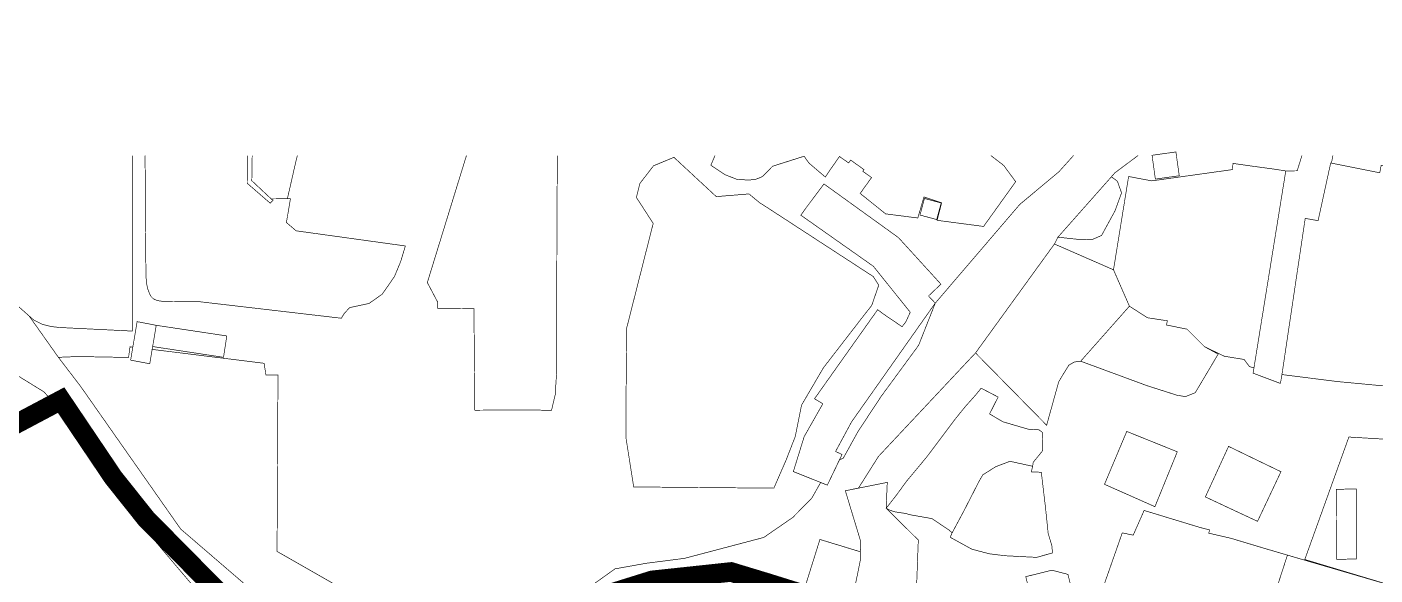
# Model space of a CAD drawing. Header units: millimetres. Extents: x 21689 to 31331, y 37531 to 43751.
# Drawn here: x 28058.3 to 28470.9, y 42871 to 43038.9 of the extents above; entities that cross this region are included whole.
import ezdxf

# ---------------------------------------------------------------- set-up
doc = ezdxf.new("R2010")
doc.units = ezdxf.units.MM
doc.linetypes.add('DASHEDX2', pattern=[1.5, 1, -0.5])
doc.linetypes.add('МЕЖА', pattern=[4, 1, -1, 1, -1])
doc.layers.add('0 . 11 - границы ДМ проект', color=10, linetype='МЕЖА', lineweight=0)
doc.layers.add('CONTUR', color=150, linetype='Continuous', lineweight=9)

# ---------------------------------------------------------------- blocks, each defined once
blk = doc.blocks.new('участки все')
at = {"layer": 'CONTUR', "const_width": 0.2}
for points in [[(5203.75, 5357.18), (5203.76, 5357.13), (5203.76, 5303.4), (5181.66, 5304.49), (5178.94, 5304.78), (5176.18, 5305.49), (5173.62, 5306.78), (5153.11, 5325), (5156.55, 5333.32), (5152.32, 5335.04), (5154.06, 5339.3), (5150.35, 5341.3), (5152.54, 5345.74), (5157.51, 5352.52), (5155.55, 5353.89), (5157.71, 5357.18)], [(5239.11, 5357.18), (5239.05, 5348.6), (5245.98, 5342.59), (5246.87, 5343.41), (5246.3, 5343.9), (5251.27, 5343.93), (5252.19, 5343.91), (5250.97, 5336.65), (5253.94, 5334.11), (5287.38, 5329.47), (5285.95, 5324.72), (5284.04, 5320.11), (5280.31, 5314.72), (5276.27, 5311.86), (5270.32, 5310.59), (5268.65, 5308.77), (5267.78, 5307.33), (5224.5, 5312.38), (5213.14, 5312.49), (5211.44, 5312.74), (5210.24, 5313.28), (5209.57, 5313.93), (5209.08, 5314.82), (5208.49, 5316.37), (5208.23, 5317.65), (5207.99, 5319.89), (5207.96, 5321.74), (5207.77, 5339.38), (5207.78, 5348.78), (5207.68, 5357.18)], [(5254.32, 5357.18), (5253.75, 5354.84), (5251.26, 5343.93), (5246.29, 5343.9), (5240.37, 5349.46), (5240.49, 5357.18)], [(5333.9, 5357.18), (5333.88, 5354.41), (5333.76, 5333.96), (5333.66, 5290.52), (5333.24, 5283.9), (5332.76, 5281.86), (5332.11, 5279.09), (5328.15, 5279.19), (5312.65, 5279.18), (5310.2, 5279.17), (5308.64, 5279.13), (5308.37, 5310.28), (5297.27, 5310.38), (5297.26, 5312.27), (5296.3, 5314.1), (5294.82, 5316.91), (5294.1, 5318.27), (5306.08, 5357.18)], [(5511.67, 5357.18), (5504.55, 5351.87), (5503.51, 5350.67), (5487.12, 5332.16), (5486.06, 5330.07), (5461.9, 5296.7), (5432.2, 5265.01), (5426.07, 5255.3), (5422.05, 5254.49), (5426.76, 5238.95), (5426.67, 5235.79), (5414.27, 5239.57), (5409.04, 5222.85)], [(5340.6, 5222.73), (5351.54, 5230.56), (5361.08, 5232.27), (5372.82, 5233.78), (5397.07, 5240.18), (5405.97, 5246.31), (5411.8, 5252.26), (5414.5, 5257.01), (5416.54, 5256.21), (5420.3, 5264.03), (5421.39, 5264.41), (5426.01, 5272.77), (5433.08, 5283.48), (5444.49, 5299.05), (5449.58, 5311.96), (5475.44, 5342.19), (5487.43, 5352.2), (5491.91, 5357.18)], [(5466.59, 5357.18), (5470.54, 5354.13), (5474.19, 5349.16), (5464.37, 5335.45), (5450.16, 5337.32), (5451.53, 5342.69), (5446.12, 5344.47), (5444.23, 5338.04), (5434.39, 5339.3), (5429.94, 5342.87), (5426.59, 5345.57), (5430.08, 5350.42), (5427.4, 5352.34), (5427.78, 5352.85), (5423.7, 5355.76), (5423.03, 5354.91), (5420.26, 5356.88), (5417.08, 5352.32), (5415.93, 5350.58), (5410.88, 5354.89), (5409.45, 5356.96), (5399.78, 5353.89), (5396.73, 5350.74), (5394.81, 5349.94), (5392.61, 5349.65), (5388.9, 5349.86), (5385.17, 5351.32), (5380.89, 5354.2), (5382.16, 5357.18)], [(5571.3, 5357.18), (5570.84, 5354.85), (5570.62, 5354.89), (5566.77, 5337.23), (5562.82, 5337.91), (5555.7, 5290.08), (5555.24, 5287.36), (5546.86, 5290.51), (5547.13, 5292.12), (5556.87, 5352.45), (5560.36, 5352.49), (5561.83, 5357.18)], [(5222.03, 5225.78), (5211.92, 5237.72), (5202.53, 5250.23), (5193.9, 5263.26), (5188.61, 5270.77), (5182.89, 5277.93), (5176.75, 5284.77), (5163.65, 5292.87)], [(5157.85, 5320.79), (5172.21, 5308.03), (5181.17, 5295.36), (5187.96, 5286.47), (5218.59, 5242.77), (5227.87, 5234.78), (5237.56, 5226.44)], [(5423.49, 5217.59), (5426.61, 5233.07), (5426.76, 5238.95), (5422.05, 5254.49), (5434.89, 5257.05), (5434.55, 5249.13), (5444.39, 5239.38), (5443.89, 5225.87)]]:
    blk.add_lwpolyline(points, dxfattribs=at)
for points in [[(5357.27, 5255.66), (5354.87, 5270.89), (5354.96, 5286.41), (5355.14, 5304.4), (5363.24, 5336.38), (5358.1, 5344.33), (5359.18, 5348.64), (5363.35, 5354.03), (5369.58, 5356.62), (5382.54, 5344.59), (5392.57, 5345.41), (5395.75, 5342.77), (5399.09, 5340.62), (5430.61, 5320.09), (5432.28, 5317.46), (5430.13, 5311.26), (5427.51, 5307.92), (5415.34, 5292.15), (5408.64, 5280.7), (5406.74, 5271.15), (5403.91, 5263.86), (5400.17, 5255.28), (5357.27, 5255.66)], [(5515.94, 5357.25), (5523.24, 5358.27), (5524.27, 5350.98), (5516.95, 5349.95), (5515.94, 5357.25)], [(5508.76, 5350.75), (5515.87, 5349.41), (5540.53, 5352.86), (5540.72, 5354.76), (5546.67, 5353.91), (5553.51, 5352.98), (5556.87, 5352.45), (5547.13, 5292.12), (5545.75, 5292.52), (5544.1, 5294.71), (5538.05, 5295.69), (5531.99, 5298.62), (5526.66, 5303.97), (5520.36, 5305.27), (5520.63, 5306.55), (5514.53, 5307.48), (5509.01, 5311.02), (5504.14, 5322.17), (5508.76, 5350.75)], [(5586.07, 5354.12), (5613.84, 5349.05), (5611.61, 5333.31), (5605.37, 5293.67), (5602.75, 5288.13), (5602.16, 5285.94), (5597.8, 5285.57), (5572.62, 5287.94), (5555.7, 5290.08), (5562.82, 5337.91), (5566.77, 5337.23), (5570.62, 5354.89), (5585.63, 5351.89), (5586.07, 5354.12)], [(5415.51, 5348.47), (5438.31, 5332.03), (5451.31, 5317.77), (5447.51, 5314.15), (5449.57, 5311.96), (5423.96, 5275.59), (5419.07, 5266.52), (5421.04, 5265.6), (5416.54, 5256.21), (5406.14, 5260.36), (5409.46, 5271.08), (5415.16, 5281.13), (5412.62, 5282.67), (5431.94, 5309.94), (5434.29, 5308.22), (5439.43, 5304.75), (5440.56, 5306.22), (5441.92, 5309.17), (5430.63, 5323.25), (5408.44, 5338.89), (5409.95, 5341.03), (5415.51, 5348.47)], [(5503.51, 5350.67), (5505.33, 5349.29), (5506.6, 5345.74), (5504.59, 5340.2), (5500.48, 5332.68), (5497.78, 5331.51), (5494.15, 5331.4), (5487.12, 5332.16), (5503.51, 5350.67)], [(5446.27, 5344.02), (5451.39, 5342.64), (5450.01, 5337.56), (5444.9, 5338.94), (5446.27, 5344.02)], [(5461.9, 5296.7), (5486.06, 5330.07), (5504.14, 5322.17), (5509.01, 5311.02), (5494.09, 5294.17), (5492.14, 5293.93), (5490.48, 5292.96), (5488.53, 5289.84), (5487.36, 5287.84), (5483.67, 5274.56), (5461.9, 5296.7)], [(5514.53, 5307.48), (5520.63, 5306.55), (5520.36, 5305.27), (5526.66, 5303.97), (5531.99, 5298.62), (5536.18, 5296.34), (5529.17, 5284.53), (5526.15, 5283.32), (5523.63, 5283.73), (5514.5, 5286.64), (5494.09, 5294.17), (5509.01, 5311.02), (5514.53, 5307.48)], [(5203.28, 5294.5), (5209.13, 5293.39), (5211.12, 5305.16), (5205.27, 5306.29), (5203.28, 5294.5)], [(5211.12, 5305.16), (5232.72, 5301.91), (5231.71, 5295.36), (5210.02, 5298.66), (5211.12, 5305.16)], [(5273.23, 5196.74), (5263.09, 5204.48), (5241.05, 5223.43), (5218.59, 5242.77), (5187.96, 5286.47), (5181.17, 5295.36), (5187.16, 5295.6), (5202.65, 5295.32), (5203.09, 5298.59), (5203.95, 5298.47), (5203.28, 5294.5), (5209.13, 5293.39), (5209.86, 5297.79), (5244.14, 5293.53), (5244.7, 5289.93), (5248.38, 5289.97), (5248.1, 5235.9), (5272.76, 5221.81), (5272.85, 5208.81), (5273.23, 5196.74)], [(5463.62, 5285.9), (5468.82, 5283.19), (5466.2, 5278.02), (5470.26, 5275.62), (5473.54, 5274.66), (5477.96, 5273.36), (5481.37, 5273.14), (5482.35, 5272.37), (5482.5, 5266.82), (5479.57, 5263.2), (5479.38, 5261.98), (5475.63, 5262.81), (5472.44, 5263.51), (5468.08, 5261.85), (5464.12, 5259.35), (5462.96, 5257.34), (5458.34, 5248.31), (5454.75, 5241.6), (5453.78, 5242.44), (5448.6, 5245.95), (5441.96, 5247.12), (5440.54, 5247.52), (5439.09, 5247.74), (5437.02, 5248.06), (5435.29, 5248.7), (5434.55, 5249.13), (5437.67, 5253.12), (5440.83, 5257.46), (5443.75, 5260.95), (5447.04, 5264.93), (5455.76, 5276.54), (5458.79, 5280.29), (5462.04, 5283.93), (5463.62, 5285.9)], [(5508.19, 5272.66), (5523.66, 5266.42), (5516.82, 5249.61), (5501.38, 5256.46), (5508.19, 5272.66)], [(5576.18, 5270.94), (5605.01, 5269.22), (5600.56, 5206.25), (5590.48, 5202.44), (5593.1, 5224.29), (5585.29, 5226.64), (5562.69, 5233.43), (5575.47, 5268.95), (5576.18, 5270.94)], [(5539.36, 5268.08), (5547.38, 5264.19), (5555.39, 5260.32), (5548.23, 5245.12), (5540.16, 5248.89), (5532.26, 5252.6), (5539.36, 5268.08)], [(5479.38, 5261.98), (5475.63, 5262.81), (5472.44, 5263.51), (5468.08, 5261.85), (5464.12, 5259.35), (5462.96, 5257.34), (5458.34, 5248.31), (5454.63, 5241.38), (5454.17, 5240.23), (5460.72, 5236.61), (5466.05, 5235.19), (5470.96, 5234.58), (5480.64, 5234.08), (5485.46, 5235.45), (5485.26, 5237.7), (5484.14, 5241.39), (5483.57, 5247), (5483.24, 5250.06), (5482.04, 5260.15), (5478.98, 5260.28), (5479.38, 5261.98)], [(5572.37, 5254.92), (5578.43, 5255.05), (5578.5, 5233.6), (5572.44, 5233.46), (5572.37, 5254.92)], [(5572.37, 5254.92), (5578.43, 5255.05), (5578.5, 5233.6), (5572.44, 5233.46), (5572.37, 5254.92)], [(5506.82, 5241.58), (5510.17, 5240.89), (5513.51, 5248.45), (5530.6, 5243.25), (5533.56, 5242.49), (5533.29, 5241.5), (5540.24, 5239.88), (5550.38, 5236.83), (5557.38, 5234.77), (5543.34, 5191.56), (5535.88, 5193.37), (5523.64, 5193.97), (5514.43, 5197.99), (5503.19, 5202.11), (5498.9, 5218.98), (5506.82, 5241.58)], [(5586.62, 5179.64), (5587.93, 5185.04), (5588.05, 5185.01), (5593.1, 5224.29), (5586.36, 5226.28), (5557.38, 5234.77), (5543.34, 5191.56), (5535.88, 5193.37), (5523.64, 5193.97), (5541.25, 5186.3), (5565, 5176.07), (5573.75, 5173.06), (5586.62, 5179.64)], [(5480.55, 5215.25), (5485.23, 5207.71), (5486.98, 5207.71), (5495.36, 5207.64), (5490.2, 5228.87), (5485.3, 5230.15), (5477.28, 5228.17), (5480.55, 5215.25)]]:
    blk.add_lwpolyline(points, close=True, dxfattribs=at)

msp = doc.modelspace()

# ---------------------------------------------------------------- linework, layer by layer
at = {"layer": '0 . 11 - границы ДМ проект', "color": 7, "linetype": 'DASHEDX2', "lineweight": 100, "ltscale": 9, "transparency": 33554687, "const_width": 6, "flags": 128}
msp.add_lwpolyline([(22946.73, 37638.63), (22902.58, 38352.1), (23040.31, 38403.75), (23117.29, 38401.21), (23331.14, 38342.16), (23767.92, 38429.68), (23839.74, 38479.18), (23935.86, 38610.42), (23988.4, 38646.95), (24015.49, 38690.25), (24098.85, 38777.82), (24145.03, 38828.88), (24135.93, 38857.75), (24309.79, 39159.02), (24384.58, 39142.81), (24479.69, 39275.04), (24546.54, 39209.37), (24750.01, 39350.13), (25003.88, 39639.8), (25413.16, 40107.12), (25363.28, 40286.2), (24989.23, 40491.14), (25395.28, 40838.84), (25660.56, 41058.12), (25845.24, 41208.92), (25792.92, 41266.23), (25888.27, 41383.12), (26058.63, 41521.65), (26092.2, 41658.69), (26130.83, 41752.53), (26159.07, 41742.27), (26300.9, 42104.41), (26325.34, 42112.11), (26524.48, 42049.12), (26659.52, 41994.11), (26661.3, 41997.38), (26646.24, 42050.67), (26706.46, 42026.98), (26859.65, 41970.83), (27006.59, 41919.76), (27172.98, 41911.41), (27384.06, 41951.12), (27369.53, 42033.59), (27673.24, 42086.3), (27976.36, 41979.69), (28033.35, 41963.23), (28102.86, 41962.56), (28159.54, 41928.27), (28328.6, 41835.14), (28499.53, 41807.33), (28720.17, 41761.45), (29052.46, 41622.84), (29045.52, 41606.09), (29058.02, 41600.92), (29065.19, 41619.05), (29089.18, 41611.33), (29476.61, 41567.37), (29694.11, 41552.14), (29707.83, 41609), (29818.28, 41584.5), (29941.9, 41545.71), (30079.67, 41531.57), (30099.06, 41598.9), (30133.54, 41631.15), (30187.93, 41657.25), (30321.66, 41749.67), (30401.38, 41749.67), (30509.19, 41676.74), (30617.63, 41749.67), (30608.36, 41787.7), (30599.77, 41907.5), (30613.25, 41930.65), (30611.36, 41954.39), (30596.2, 41953.51), (30593.67, 42010.25), (30597.05, 42063.37), (30605.38, 42235.81), (30665.45, 42236.17), (30657.33, 42284.13), (30610.32, 42363.4), (30625.51, 42373.52), (30633.15, 42373.02), (30649.52, 42377.68), (30654.81, 42423.45), (30716.03, 42430.23), (30760.54, 42567.65), (30765.8, 42586.36), (30791.95, 42710.49), (30846.37, 42699.4), (30866.74, 42759.78), (30939.13, 42753.23), (31030.96, 42735.49), (31057.16, 42750.28), (31131.35, 42919.39), (31178.71, 43049.99), (31223.9, 43155.77), (31261.16, 43239.22), (31200.23, 43266.25), (31159.04, 43264.62), (31092.9, 43324.59), (31030.84, 43397.77), (30974.06, 43434.01), (30837.68, 43448.49), (30812.71, 43443.57), (30797.57, 43373.26), (30670.04, 43084.43), (30627.79, 42979.09), (30572.79, 42815.93), (30581.39, 42739.2), (30580.07, 42670.05), (30572.53, 42633.02), (30553.34, 42565.66), (30547.4, 42556.65), (30525.72, 42505.25), (30514.51, 42510.11), (30479.51, 42425.86), (30461.95, 42345.38), (30464.75, 42236.14), (30403.52, 42231.72), (30362, 42222.3), (30262.37, 42221.19), (30097.98, 42200.41), (30088.95, 42269.89), (30058.49, 42273.9), (30000.91, 42267.83), (30008.93, 42181.88), (29926.02, 42170.86), (29838.04, 42159.36), (29837.12, 42151.42), (29801.62, 42150.52), (29804.08, 42118.48), (29746.29, 42112.77), (29727.01, 42117.61), (29726.77, 42121.26), (29669.99, 42116.48), (29667.12, 42186.75), (29663.62, 42276.82), (29664.83, 42334.2), (29729.67, 42336.19), (29743.29, 42425.8), (29681.45, 42426.64), (29599.85, 42422.04), (29585.29, 42460.05), (29593.55, 42547.9), (29586.23, 42640.93), (29612.42, 42670.26), (29566.57, 42703.24), (29536.55, 42712.38), (29485.13, 42721.11), (29445.22, 42718.94), (29271.87, 42704.28), (29252.91, 42692.41), (29197.95, 42673.04), (29178.85, 42668.77), (29146.59, 42665.68), (29091.04, 42663.1), (29090.12, 42694.39), (29093.43, 42735.41), (29109.46, 42731.74), (29114.94, 42754.25), (29105.61, 42762.57), (29115.3, 42813.46), (29163.59, 42900), (29195.32, 42957.41), (29200.53, 43020.6), (29169.03, 43102.91), (29094.39, 43130.16), (29034.07, 43130.54), (28931.05, 43118.37), (28819.4, 43060.11), (28798.63, 43021.64), (28799.74, 42985.88), (28707.96, 42909.03), (28686.59, 42891.68), (28665.24, 42871.73), (28655.12, 42859.97), (28647.85, 42848.5), (28636.35, 42823.08), (28630.36, 42817.18), (28632.11, 42786.97), (28651.56, 42783.79), (28691.78, 42770.28), (28688.63, 42759.99), (28685.9, 42758.4), (28674.4, 42734.05), (28670.96, 42721.95), (28465.92, 42806.49), (28422.23, 42822.02), (28375.9, 42835.07), (28353.71, 42839.03), (28334.9, 42842.59), (28324.45, 42844.67), (28310.37, 42860.64), (28285.15, 42868.53), (28273.81, 42871.97), (28249.69, 42869.4), (28186.52, 42849.62), (28159.73, 42849.83), (28118.75, 42863.99), (28094.8, 42888.25), (28084.71, 42900.92), (28068.74, 42924.62), (28025.62, 42901.74), (28004.08, 42892.7), (27951.92, 42913.21), (27851.65, 42849.79), (27793.9, 42819.52), (27766.59, 42881.7), (27711.88, 42969.56), (27682.2, 43019.56), (27636.09, 43064.5), (27679.04, 43117.9), (27700.16, 43145.1), (27730.28, 43232.44), (27705.35, 43256.96), (27691.79, 43306.56), (27688.55, 43316.07), (27675.1, 43337.74), (27671.02, 43346.91), (27667.81, 43356.54), (27665.87, 43367.34), (27665.76, 43376.05), (27664.78, 43381.05), (27419.59, 43272.56), (27422.82, 43266.23), (27362.67, 43207.3), (27358.27, 43197.8), (27315.11, 43177.13), (27276.85, 43176.61), (27257.44, 43175.75), (27253.84, 43180.5), (27248.88, 43187.03), (27238.09, 43198.06), (27218.29, 43206.98), (27213.36, 43207.6), (27202.43, 43208.96), (27239.74, 43225.54), (27236.35, 43231.88), (27229.04, 43245.51), (27224.79, 43253.43), (27207.06, 43286.52), (27191.9, 43314.8), (27189.96, 43318.43), (27109.82, 43276.33), (27075.56, 43340.35), (27088.29, 43348.01), (27054.82, 43405.39), (27040.02, 43396.59), (27025.14, 43422.1), (27004.05, 43461.84), (26932.79, 43645.55), (26914.14, 43691.8), (26899.52, 43700.46), (26872.13, 43716.99), (26742.39, 43504.78), (26736.34, 43496.67), (26723.68, 43483.84), (26681.05, 43469.92), (26667.11, 43474.54), (26618.22, 43488.58), (26621.71, 43502.66), (26587.49, 43510.32), (26573.52, 43508.91), (26527.9, 43493.77), (26492.74, 43503.26), (26478.24, 43499.38), (26452.07, 43505.41), (26442.19, 43502.58), (26426.7, 43506.38), (26416.4, 43498.79), (26374.87, 43508.45), (26369.59, 43485.73), (26357.38, 43433.16), (26343.06, 43372.1), (26343.68, 43335.85), (26278.09, 43335.37), (26275.1, 43319.34), (26179.58, 43336.15), (26136.07, 43350.43), (26129.55, 43332.91), (26114.21, 43338.65), (26048.36, 43335.77), (26042.27, 43335.96), (26041.86, 43305.06), (26039.99, 43285.4), (25993.77, 43297.06), (25935.55, 43314.57), (25864.49, 43314.71), (25836.1, 43306.44), (25791.06, 43309.44), (25778.1, 43340.97), (25720.4, 43383.9), (25692.71, 43506.7), (25567.19, 43536.12), (25552.49, 43470.45), (25520.72, 43350.23), (25464.42, 43088.88), (25450.38, 42940.35), (25403.2, 42900.12), (25517.17, 42564.61), (25324.39, 42333.51), (25231.57, 42248.42), (25084.91, 42241.32), (25004.68, 42115.84), (25034.08, 42028.82), (25232.98, 41677.08), (25331.24, 41588.66), (25222.08, 41431.42), (24497, 41147.16), (24469.6, 41188.24), (24382.78, 41181.73), (24281.81, 41064.62), (24269, 41033.06), (24267.52, 40970.79), (24345.86, 40986.54), (24396.82, 40849.9), (24260.73, 40587.7), (24122.54, 40455.83), (24175.55, 40365.15), (24087.33, 40202.95), (23882.35, 40127.13), (23799.32, 39897.89), (23757.23, 39543.04), (23644.49, 39442.48), (23258.99, 39279.22), (23188.93, 39177.24), (23155.23, 38943.77), (22794.42, 38626.82), (22640.55, 38070.59), (22681.18, 37890.91), (22868.64, 37599.25), (22946.73, 37638.63)], close=True, dxfattribs=at)

# ---------------------------------------------------------------- block references
at = {"layer": 'CONTUR'}
msp.add_blockref('участки все', (22886.75, 37642.36), dxfattribs=at)

doc.saveas('drawing.dxf')
